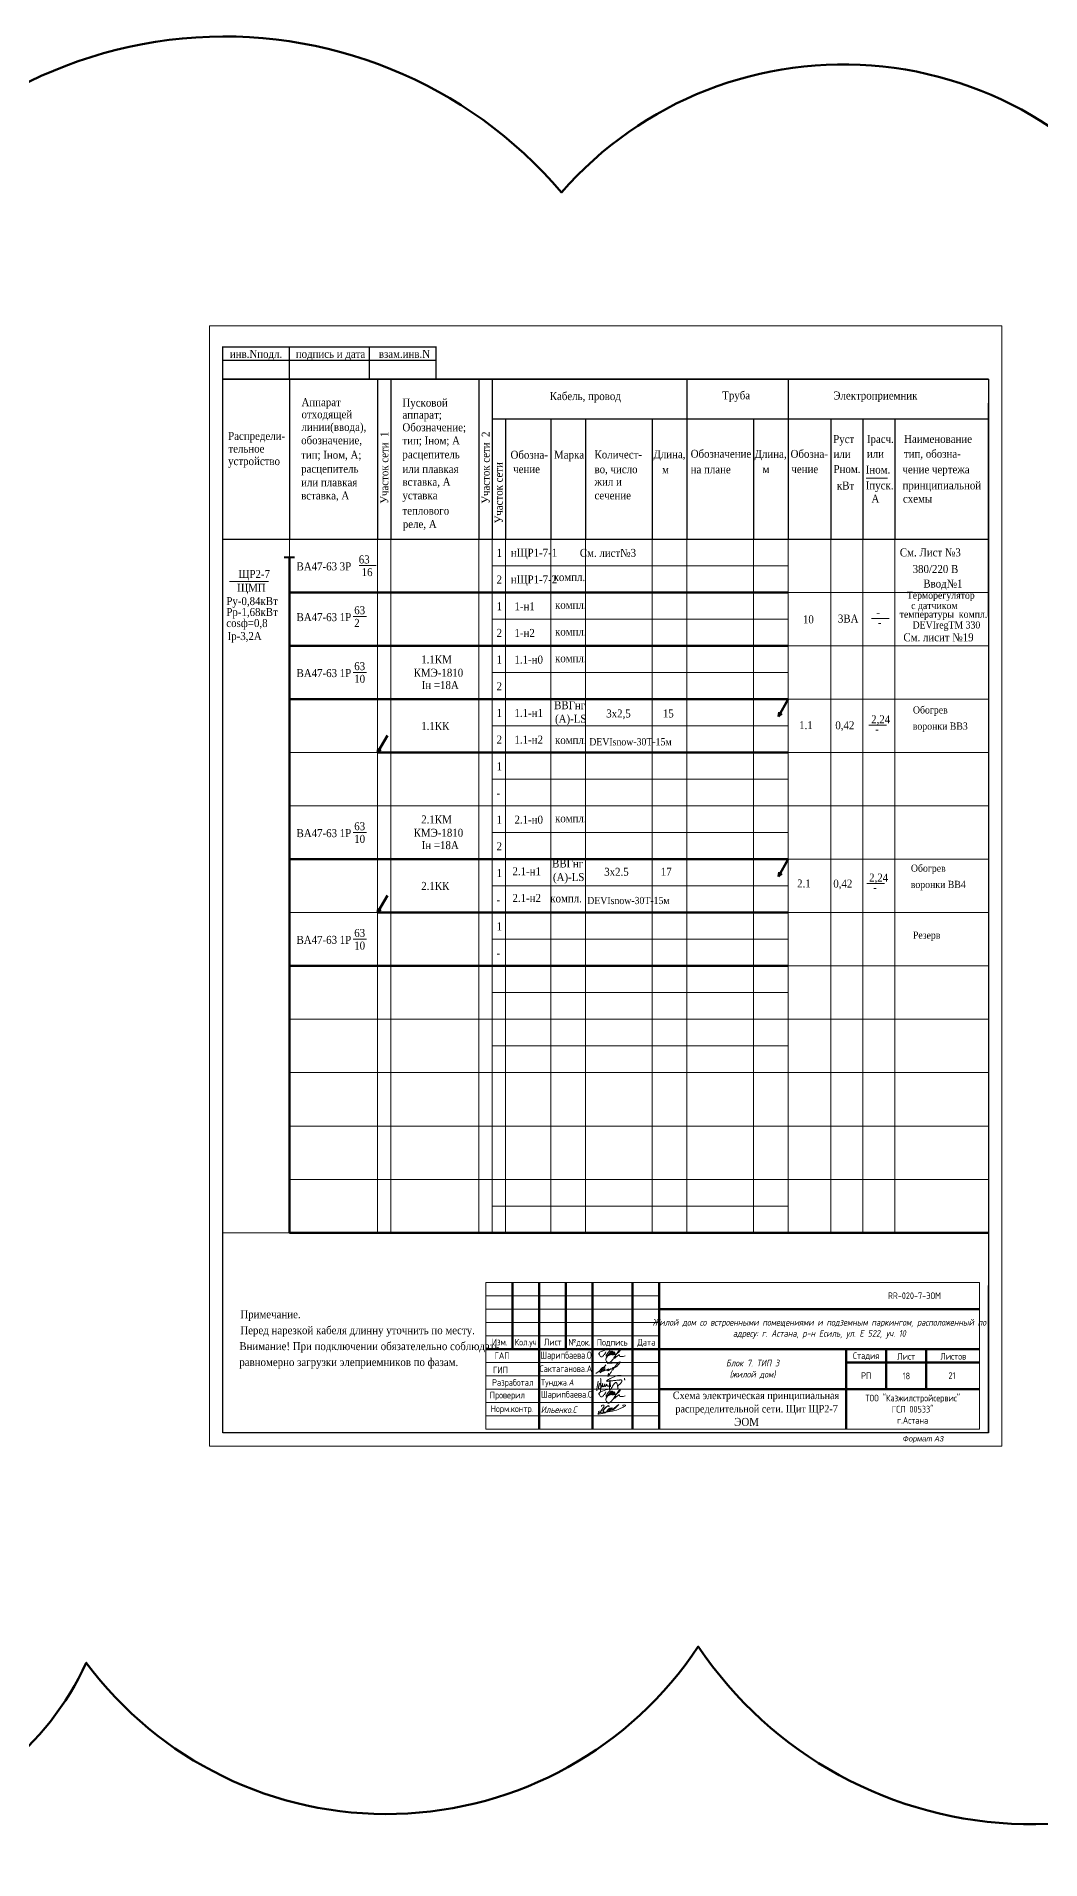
# Model space of a CAD drawing. Header units: millimetres. Extents: x 238368 to 12576735, y -3287118 to 3545602.
# Drawn here: x 5542183 to 5579821, y -2013428 to -1945090 of the extents above; entities that cross this region are included whole.
import ezdxf
from ezdxf.enums import TextEntityAlignment as Align

# ---------------------------------------------------------------- set-up
doc = ezdxf.new("R2010")
doc.units = ezdxf.units.MM
doc.layers.get('0').update_dxf_attribs({"lineweight": 13})
for name, color, linetype, lineweight in [('A-SHEET-n', 26, 'Continuous', 50), ('A-TABLE_2', 26, 'Continuous', 15), ('Wall', 7, 'Continuous', 0), ('Подпись', 162, 'Continuous', 15), ('Сила', 3, 'Continuous', 35), ('ЭМ текст', 250, 'Continuous', 40), ('ЭОМ', 250, 'Continuous', 35)]:
    doc.layers.add(name, color=color, linetype=linetype, lineweight=lineweight)
doc.layers.add('A_SHTAMP', color=7, linetype='Continuous')
doc.layers.add('АР-Текст штамп', color=7, linetype='Continuous')
doc.layers.add('G-IMPT', color=1, linetype='Continuous', lineweight=25, true_color=0xff0000)
doc.styles.add('GOST', font='isocpeur.ttf')
doc.styles.add('ROMANS', font='ariali.ttf')
doc.styles.get("Standard").update_dxf_attribs({"font": 'isocpeur.ttf', "width": 0.8})
doc.styles.add('TNRC', font='times.ttf')

# ---------------------------------------------------------------- blocks, each defined once
blk = doc.blocks.new('A$C057992fb')
at = {"layer": 'G-IMPT', "color": 154, "lineweight": 9, "true_color": 0x0052a5}
for points in [[(5386, 43584), (3608, 33561), (2272, 25866), (1315, 19990), (673, 15420), (284, 11648), (84, 8160), (11, 4448), (0, 0)], [(17362, 14978), (17173, 19223), (16965, 22658), (16739, 25381), (16498, 27490), (16244, 29084), (15978, 30260), (15703, 31118), (15420, 31756), (15131, 32256), (14837, 32641), (14539, 32919), (14237, 33097), (13931, 33183), (13622, 33184), (13311, 33106), (12999, 32959), (12684, 32745), (12366, 32456), (12041, 32077), (11708, 31596), (11363, 31000), (11003, 30275), (10627, 29410), (10231, 28389), (9816, 27209), (9393, 25895), (8974, 24482), (8575, 23003), (8208, 21493), (7888, 19985), (7627, 18513), (7440, 17112), (7336, 15810), (7314, 14612), (7366, 13519), (7486, 12530), (7668, 11644), (7907, 10863), (8195, 10186), (8527, 9612), (8897, 9142), (9305, 8777), (9753, 8517), (10240, 8363), (10768, 8316), (11338, 8376), (11950, 8545), (12606, 8823), (13305, 9213), (14050, 9729), (14839, 10384), (15673, 11194), (16551, 12174), (17476, 13340), (18445, 14705), (19460, 16285), (20516, 18084), (21583, 20068), (22630, 22190), (23622, 24405), (24525, 26666), (25307, 28928), (25934, 31145), (26372, 33272)], [(16097, 57545), (16948, 53558), (17543, 49068), (17914, 44213), (18097, 39127), (18124, 33948), (18030, 28810), (17850, 23850), (17617, 19204), (17362, 14978), (17107, 11163), (16867, 7717), (16661, 4602), (16505, 1777), (16418, -797), (16416, -3160), (16517, -5352)], [(26153, 32209), (25895, 30330), (25714, 28637), (25600, 27122), (25544, 25772), (25537, 24578), (25568, 23531), (25629, 22619), (25711, 21833), (25804, 21163), (25910, 20598), (26028, 20128), (26162, 19742), (26310, 19431), (26476, 19183), (26660, 18990), (26864, 18839), (27088, 18724), (27330, 18643), (27588, 18599), (27859, 18592), (28140, 18625), (28430, 18700), (28725, 18817), (29023, 18978), (29322, 19186), (29624, 19440), (29931, 19742), (30246, 20092), (30569, 20492), (30905, 20941), (31255, 21441), (31622, 21993), (32005, 22595), (32402, 23242), (32805, 23925), (33210, 24639), (33609, 25374), (33997, 26123), (34368, 26879), (34716, 27634), (35036, 28377), (35324, 29089), (35578, 29746), (35794, 30324), (35970, 30800), (36103, 31151), (36191, 31353), (36231, 31383), (36222, 31226), (36172, 30900), (36091, 30432), (35989, 29847), (35876, 29172), (35763, 28434), (35659, 27659), (35574, 26873), (35517, 26098), (35489, 25346), (35489, 24620), (35518, 23928), (35575, 23275), (35659, 22667), (35771, 22110), (35909, 21610), (36073, 21171), (36260, 20793), (36466, 20473), (36685, 20208), (36915, 19997), (37150, 19837), (37388, 19726), (37624, 19661), (37855, 19641), (38084, 19664), (38314, 19732), (38550, 19844), (38795, 19999), (39053, 20199), (39328, 20442), (39624, 20729), (39949, 21072), (40327, 21531), (40786, 22178), (41354, 23085), (42061, 24323), (42933, 25966), (44000, 28085), (45289, 30752)], [(45289, 30752), (45193, 29549), (45189, 28434), (45266, 27408), (45412, 26467), (45615, 25610), (45863, 24833), (46144, 24136), (46448, 23516), (46762, 22970), (47088, 22494), (47426, 22085), (47777, 21738), (48141, 21448), (48522, 21211), (48918, 21024), (49332, 20881), (49764, 20778), (50210, 20715), (50666, 20689), (51127, 20699), (51588, 20744), (52046, 20822), (52495, 20932), (52931, 21072), (53351, 21240), (53755, 21429), (54145, 21630), (54523, 21834), (54890, 22034), (55249, 22220), (55601, 22384), (55948, 22518), (56292, 22615), (56630, 22672), (56964, 22689), (57292, 22666), (57613, 22603), (57927, 22497), (58232, 22351), (58527, 22162), (58812, 21931), (59086, 21665), (59345, 21371), (59590, 21055), (59817, 20726), (60025, 20390), (60214, 20054), (60380, 19726), (60522, 19413), (60643, 19121), (60745, 18858), (60828, 18631), (60897, 18446), (60951, 18310), (60994, 18229), (61028, 18212), (61053, 18265), (61072, 18394), (61082, 18607), (61085, 18910), (61080, 19312), (61067, 19818), (61046, 20436), (61017, 21173), (60979, 22037), (60930, 23046), (60867, 24217), (60787, 25567), (60689, 27116), (60568, 28881), (60423, 30881), (60251, 33133), (60050, 35627), (59827, 38246), (59589, 40840), (59343, 43265), (59096, 45372), (58857, 47015), (58632, 48047), (58429, 48321), (58253, 47740), (58102, 46404), (57969, 44464), (57850, 42072), (57740, 39378), (57633, 36532), (57525, 33685), (57409, 30988), (57284, 28562), (57153, 26405), (57023, 24487), (56899, 22776), (56789, 21242), (56697, 19853), (56632, 18578), (56598, 17386), (56601, 16252), (56642, 15168), (56719, 14133), (56833, 13145), (56981, 12204), (57164, 11307), (57381, 10452), (57631, 9640), (57912, 8868), (58221, 8143), (58550, 7470), (58897, 6856), (59254, 6308), (59616, 5832), (59979, 5434), (60336, 5120), (60685, 4899), (61035, 4788), (61395, 4804), (61776, 4965), (62189, 5291), (62644, 5799), (63153, 6508), (63724, 7435), (64368, 8590), (65082, 9949), (65861, 11478), (66703, 13144), (67602, 14912), (68556, 16750), (69559, 18623), (70608, 20499), (71698, 22347), (72815, 24148), (73946, 25887), (75077, 27549), (76194, 29118), (77283, 30579), (78331, 31916), (79323, 33114), (80250, 34161), (81114, 35062), (81923, 35826), (82684, 36461), (83405, 36975), (84092, 37377), (84754, 37677), (85396, 37881), (86026, 37995), (86642, 38007), (87244, 37903), (87828, 37665), (88394, 37279), (88940, 36729), (89464, 36000), (89965, 35077), (90441, 33950), (90895, 32642), (91328, 31182), (91744, 29598), (92145, 27920), (92534, 26177), (92913, 24397), (93285, 22610), (93651, 20844), (94005, 19119), (94339, 17458), (94647, 15880), (94921, 14407), (95154, 13058), (95337, 11856), (95465, 10819), (95531, 9968), (95543, 9316), (95509, 8874), (95439, 8654), (95340, 8667), (95223, 8926), (95096, 9442), (94969, 10227), (94849, 11280), (94744, 12550), (94660, 13977), (94604, 15497), (94582, 17049), (94602, 18569), (94670, 19997), (94792, 21269), (94974, 22338), (95219, 23220), (95526, 23945), (95898, 24541), (96335, 25040), (96838, 25471), (97409, 25864), (98048, 26249), (98754, 26652), (99520, 27086), (100336, 27556), (101191, 28070), (102075, 28637), (102979, 29263), (103892, 29957), (104805, 30725), (105708, 31571), (106590, 32485), (107443, 33451), (108256, 34457), (109020, 35487), (109726, 36526), (110363, 37561), (110923, 38576), (111398, 39560), (111792, 40508), (112111, 41417), (112362, 42284), (112549, 43107), (112680, 43884), (112761, 44611), (112798, 45287), (112795, 45909), (112743, 46476), (112635, 46989), (112459, 47448), (112207, 47852), (111867, 48203), (111432, 48499), (110891, 48742), (110229, 48931), (109415, 49064), (108413, 49143), (107185, 49165), (105696, 49131), (103909, 49038), (101787, 48887), (99295, 48678), (96414, 48410), (93204, 48092), (89742, 47736), (86105, 47351), (82372, 46947), (78619, 46537), (74925, 46129), (71367, 45734), (68011, 45361), (64873, 45013), (61956, 44689), (59265, 44390), (56804, 44117), (54576, 43870), (52586, 43649), (50837, 43455), (49330, 43288), (48048, 43152), (46968, 43048), (46071, 42979), (45334, 42949), (44737, 42959), (44258, 43013), (43877, 43113), (43578, 43262), (43368, 43463), (43263, 43719), (43275, 44033), (43420, 44408), (43710, 44848), (44161, 45355), (44785, 45932), (45597, 46584), (46612, 47318), (47846, 48142), (49313, 49064), (51028, 50092), (53008, 51235), (55267, 52500), (57821, 53896), (60672, 55423), (63771, 57048), (67055, 58728), (70464, 60422), (73935, 62088), (77407, 63685), (80817, 65170), (84104, 66503), (87226, 67646), (90228, 68586), (93175, 69313), (96130, 69819), (99160, 70093), (102328, 70127), (105700, 69912), (109340, 69439)], [(125385, 56635), (125208, 54967), (125101, 53665), (125085, 52622), (125179, 51732), (125403, 50888), (125775, 49986), (126316, 48919), (127045, 47580)]]:
    blk.add_lwpolyline(points, dxfattribs=at)

msp = doc.modelspace()

# ---------------------------------------------------------------- linework, layer by layer
at = {"lineweight": 15}
for p, q in [((5548665, -1997932), (5548665, -1955932)), ((5573289, -1961645), (5574089, -1961645)), ((5554282, -1964927), (5554917, -1964927)), ((5549418, -1965518), (5550887, -1965518)), ((5554059, -1966831), (5554551, -1966831)), ((5573481, -1966912), (5574144, -1966912)), ((5554059, -1968932), (5554551, -1968932)), ((5573384, -1970912), (5574048, -1970912)), ((5554059, -1974927), (5554551, -1974927)), ((5573308, -1976846), (5573972, -1976846)), ((5554059, -1978927), (5554551, -1978927))]:
    msp.add_line(p, q, dxfattribs=at)
at = {"color": 7, "lineweight": 15}
msp.add_line((5578365, -1955932), (5578365, -1997932), dxfattribs=at)
at = {"color": 7, "lineweight": 30}
for p, q in [((5549165, -1997432), (5549165, -1957932)), ((5549165, -1957932), (5577865, -1957932)), ((5577865, -1957932), (5577865, -1997432)), ((5577865, -1997432), (5549165, -1997432))]:
    msp.add_line(p, q, dxfattribs=at)
at = {"color": 7, "lineweight": 40, "ltscale": 250}
msp.add_line((5551470, -1964603), (5551860, -1964603), dxfattribs=at)
at = {"color": 7, "lineweight": 80, "ltscale": 250}
msp.add_line((5551665, -1964603), (5551665, -1989932), dxfattribs=at)
at = {"color": 7, "lineweight": 50, "ltscale": 250}
for p, q in [((5551665, -1965932), (5570365, -1965932)), ((5551665, -1967932), (5570365, -1967932)), ((5551665, -1969932), (5570365, -1969932)), ((5551665, -1969932), (5570365, -1969932)), ((5570365, -1969933), (5569994, -1970576)), ((5569994, -1970576), (5570026, -1970419)), ((5569994, -1970576), (5570026, -1970419)), ((5569994, -1970576), (5570117, -1970465)), ((5555336, -1971289), (5554965, -1971932)), ((5554965, -1971932), (5554997, -1971776)), ((5554965, -1971932), (5554997, -1971776)), ((5554965, -1971932), (5555089, -1971821)), ((5554965, -1971932), (5570365, -1971932)), ((5551665, -1975932), (5570365, -1975932)), ((5570365, -1975932), (5569994, -1976576)), ((5569994, -1976575), (5570026, -1976419)), ((5569994, -1976575), (5570026, -1976419)), ((5569994, -1976576), (5570117, -1976464)), ((5555336, -1977289), (5554965, -1977932)), ((5554965, -1977932), (5554997, -1977776)), ((5554965, -1977932), (5554997, -1977776)), ((5554965, -1977932), (5555089, -1977821)), ((5554965, -1977932), (5570365, -1977932)), ((5554965, -1977932), (5570365, -1977932)), ((5551665, -1979932), (5570365, -1979932)), ((5551665, -1989932), (5577865, -1989932))]:
    msp.add_line(p, q, dxfattribs=at)
at = {"lineweight": 30}
for q in [(5577865, -1991910), (5565866, -1997432)]:
    msp.add_line((5577865, -1997432), q, dxfattribs=at)
at = {"color": 0}
msp.add_lwpolyline([(5577529, -1991797), (5559029, -1991797), (5559029, -1997297), (5577529, -1997297)], close=True, dxfattribs=at)
at = {"layer": 'A-SHEET-n', "color": 0}
for p, q in [((5560029, -1994313), (5560029, -1991797)), ((5561029, -1997297), (5561029, -1991797)), ((5562029, -1994297), (5562029, -1991797)), ((5563029, -1997297), (5563029, -1991797)), ((5564529, -1997297), (5564529, -1991797)), ((5565529, -1997297), (5565529, -1991797)), ((5565529, -1992797), (5577529, -1992797)), ((5559029, -1994297), (5565529, -1994297)), ((5565529, -1994297), (5577529, -1994297)), ((5572529, -1994297), (5572529, -1997297)), ((5565529, -1995797), (5577529, -1995797))]:
    msp.add_line(p, q, dxfattribs=at)
at = {"layer": 'A-SHEET-n', "color": 0, "linetype": 'Continuous'}
for p, q in [((5574029, -1994297), (5574029, -1995797)), ((5575529, -1994297), (5575529, -1995797)), ((5572529, -1994797), (5577529, -1994797))]:
    msp.add_line(p, q, dxfattribs=at)
at = {"layer": 'A-SHEET-n', "linetype": 'Continuous', "lineweight": 13}
msp.add_line((5572529, -1995797), (5577529, -1995797), dxfattribs=at)
at = {"layer": 'A-TABLE_2', "color": 0}
for p, q in [((5559029, -1992297), (5565529, -1992297)), ((5559029, -1992797), (5565529, -1992797)), ((5559029, -1993297), (5565529, -1993297)), ((5559029, -1993797), (5565529, -1993797)), ((5559029, -1994797), (5565529, -1994797)), ((5559029, -1995297), (5565529, -1995297)), ((5559029, -1995797), (5565529, -1995797)), ((5559029, -1996297), (5565529, -1996297)), ((5559029, -1996797), (5565529, -1996797))]:
    msp.add_line(p, q, dxfattribs=at)
at = {"layer": 'Wall', "lineweight": 15, "ltscale": 70}
msp.add_line((5548665, -1955932), (5578365, -1955932), dxfattribs=at)
at = {"layer": 'Wall', "color": 7, "lineweight": 15}
for p, q in [((5577815, -1997432), (5577815, -1997432)), ((5577865, -1997432), (5577865, -1997432))]:
    msp.add_line(p, q, dxfattribs=at)
at = {"layer": 'Wall', "color": 7, "lineweight": 15, "ltscale": 70}
msp.add_line((5578365, -1997932), (5548665, -1997932), dxfattribs=at)
at = {"layer": 'Wall', "color": 7, "lineweight": 15, "const_width": 50}
for points in [[(5549165, -1957932), (5549165, -1957232), (5549165, -1956732), (5551665, -1956732), (5554665, -1956732), (5557165, -1956732), (5557165, -1957932)], [(5551665, -1956732), (5551665, -1957932)], [(5554665, -1956732), (5554665, -1957932)], [(5549165, -1957232), (5557165, -1957232)]]:
    msp.add_lwpolyline(points, dxfattribs=at)
at = {"layer": 'Подпись', "color": 0, "lineweight": 13}
for p, q in [((5563151, -1995212), (5563407, -1995040)), ((5563520, -1994879), (5563310, -1995178)), ((5563574, -1994836), (5563963, -1994809))]:
    msp.add_line(p, q, dxfattribs=at)
for points in [[(5563266, -1994467), (5563266, -1994467), (5563266, -1994427), (5563351, -1994394), (5563381, -1994377)], [(5563340, -1994578), (5563340, -1994578), (5563330, -1994573), (5563266, -1994494), (5563266, -1994467)], [(5563434, -1994539), (5563434, -1994539), (5563407, -1994575), (5563387, -1994601), (5563340, -1994578)], [(5563381, -1994377), (5563381, -1994377), (5563414, -1994359), (5563661, -1994270), (5563670, -1994327)], [(5563489, -1994473), (5563489, -1994473), (5563468, -1994498), (5563455, -1994512), (5563434, -1994539)], [(5563528, -1994402), (5563511, -1994436), (5563515, -1994440), (5563489, -1994473)], [(5563607, -1994434), (5563607, -1994434), (5563598, -1994445), (5563516, -1994570), (5563555, -1994565)], [(5563571, -1994782), (5563571, -1994782), (5563497, -1994719), (5563539, -1994612), (5563595, -1994547)], [(5563555, -1994565), (5563555, -1994565), (5563564, -1994564), (5563708, -1994410), (5563716, -1994396)], [(5563595, -1994547), (5563595, -1994547), (5563634, -1994501), (5563684, -1994468), (5563744, -1994455)], [(5563670, -1994327), (5563670, -1994327), (5563678, -1994378), (5563635, -1994395), (5563607, -1994434)], [(5563627, -1994495), (5563627, -1994495), (5563608, -1994513), (5563635, -1994552), (5563701, -1994481)], [(5563732, -1994367), (5563732, -1994367), (5563705, -1994367), (5563653, -1994470), (5563627, -1994495)], [(5563836, -1994614), (5563836, -1994614), (5563818, -1994647), (5563706, -1994780), (5563680, -1994796)], [(5563704, -1994481), (5563704, -1994481), (5563686, -1994499), (5563701, -1994527), (5563750, -1994474)], [(5563701, -1994481), (5563701, -1994481), (5563712, -1994469), (5563803, -1994381), (5563785, -1994370)], [(5563785, -1994370), (5563785, -1994370), (5563777, -1994365), (5563718, -1994466), (5563704, -1994481)], [(5563716, -1994396), (5563716, -1994396), (5563722, -1994387), (5563739, -1994383), (5563732, -1994367)], [(5563813, -1994412), (5563813, -1994412), (5563809, -1994413), (5563716, -1994522), (5563779, -1994508)], [(5563744, -1994455), (5563744, -1994455), (5563766, -1994451), (5563797, -1994450), (5563824, -1994453)], [(5563750, -1994474), (5563750, -1994474), (5563751, -1994474), (5563840, -1994409), (5563813, -1994412)], [(5563840, -1994400), (5563840, -1994400), (5563827, -1994401), (5563762, -1994449), (5563762, -1994482)], [(5563762, -1994482), (5563762, -1994482), (5563762, -1994537), (5563787, -1994497), (5563832, -1994465)], [(5563779, -1994508), (5563779, -1994508), (5563819, -1994499), (5563893, -1994398), (5563840, -1994400)], [(5563801, -1994478), (5563801, -1994478), (5563795, -1994531), (5563819, -1994513), (5563860, -1994495)], [(5563871, -1994559), (5563871, -1994559), (5563862, -1994621), (5563799, -1994673), (5563927, -1994577)], [(5563832, -1994465), (5563832, -1994465), (5563861, -1994444), (5563809, -1994416), (5563801, -1994478)], [(5563824, -1994453), (5563824, -1994453), (5563854, -1994456), (5563884, -1994465), (5563884, -1994503)], [(5563924, -1994478), (5563924, -1994478), (5563924, -1994479), (5563836, -1994614), (5563836, -1994614)], [(5563860, -1994495), (5563860, -1994495), (5563875, -1994488), (5563899, -1994474), (5563942, -1994460)], [(5563884, -1994503), (5563884, -1994503), (5563884, -1994542), (5563872, -1994548), (5563871, -1994559)], [(5564065, -1994312), (5564065, -1994312), (5564009, -1994312), (5563969, -1994431), (5563924, -1994478)], [(5563927, -1994577), (5563927, -1994577), (5563943, -1994565), (5564034, -1994483), (5564034, -1994520)], [(5563942, -1994460), (5563942, -1994460), (5563962, -1994453), (5563982, -1994425), (5563999, -1994418)], [(5563999, -1994418), (5564030, -1994394), (5564065, -1994352), (5564065, -1994312)], [(5564034, -1994520), (5564034, -1994520), (5564034, -1994574), (5564065, -1994571), (5564143, -1994571)], [(5564143, -1994571), (5564143, -1994571), (5564174, -1994571), (5564229, -1994564), (5564255, -1994548)], [(5563680, -1994796), (5563680, -1994796), (5563635, -1994823), (5563617, -1994821), (5563571, -1994782)], [(5563266, -1995967), (5563266, -1995967), (5563266, -1995927), (5563351, -1995894), (5563381, -1995877)], [(5563340, -1996078), (5563340, -1996078), (5563330, -1996073), (5563266, -1995994), (5563266, -1995967)], [(5563434, -1996039), (5563434, -1996039), (5563407, -1996075), (5563387, -1996101), (5563340, -1996078)], [(5563381, -1995877), (5563381, -1995877), (5563414, -1995859), (5563661, -1995770), (5563670, -1995827)], [(5563489, -1995973), (5563489, -1995973), (5563468, -1995998), (5563455, -1996012), (5563434, -1996039)], [(5563528, -1995902), (5563511, -1995936), (5563515, -1995940), (5563489, -1995973)], [(5563607, -1995934), (5563607, -1995934), (5563598, -1995945), (5563516, -1996070), (5563555, -1996065)], [(5563571, -1996282), (5563571, -1996282), (5563497, -1996219), (5563539, -1996112), (5563595, -1996047)], [(5563555, -1996065), (5563555, -1996065), (5563564, -1996064), (5563708, -1995910), (5563716, -1995896)], [(5563595, -1996047), (5563595, -1996047), (5563634, -1996001), (5563684, -1995968), (5563744, -1995955)], [(5563670, -1995827), (5563670, -1995827), (5563678, -1995878), (5563635, -1995895), (5563607, -1995934)], [(5563627, -1995995), (5563627, -1995995), (5563608, -1996013), (5563635, -1996052), (5563701, -1995981)], [(5563732, -1995867), (5563732, -1995867), (5563705, -1995867), (5563653, -1995970), (5563627, -1995995)], [(5563836, -1996114), (5563836, -1996114), (5563818, -1996147), (5563706, -1996280), (5563680, -1996296)], [(5563704, -1995981), (5563704, -1995981), (5563686, -1995999), (5563701, -1996027), (5563750, -1995974)], [(5563701, -1995981), (5563701, -1995981), (5563712, -1995969), (5563803, -1995881), (5563785, -1995870)], [(5563785, -1995870), (5563785, -1995870), (5563777, -1995865), (5563718, -1995966), (5563704, -1995981)], [(5563716, -1995896), (5563716, -1995896), (5563722, -1995887), (5563739, -1995883), (5563732, -1995867)], [(5563813, -1995912), (5563813, -1995912), (5563809, -1995913), (5563716, -1996022), (5563779, -1996008)], [(5563744, -1995955), (5563744, -1995955), (5563766, -1995951), (5563797, -1995950), (5563824, -1995953)], [(5563750, -1995974), (5563750, -1995974), (5563751, -1995974), (5563840, -1995909), (5563813, -1995912)], [(5563840, -1995900), (5563840, -1995900), (5563827, -1995901), (5563762, -1995949), (5563762, -1995982)], [(5563762, -1995982), (5563762, -1995982), (5563762, -1996037), (5563787, -1995997), (5563832, -1995965)], [(5563779, -1996008), (5563779, -1996008), (5563819, -1995999), (5563893, -1995898), (5563840, -1995900)], [(5563801, -1995978), (5563801, -1995978), (5563795, -1996031), (5563819, -1996013), (5563860, -1995995)], [(5563871, -1996059), (5563871, -1996059), (5563862, -1996121), (5563799, -1996173), (5563927, -1996077)], [(5563832, -1995965), (5563832, -1995965), (5563861, -1995944), (5563809, -1995916), (5563801, -1995978)], [(5563824, -1995953), (5563824, -1995953), (5563854, -1995956), (5563884, -1995965), (5563884, -1996003)], [(5563924, -1995978), (5563924, -1995978), (5563924, -1995979), (5563836, -1996114), (5563836, -1996114)], [(5563860, -1995995), (5563860, -1995995), (5563875, -1995988), (5563899, -1995974), (5563942, -1995960)], [(5563884, -1996003), (5563884, -1996003), (5563884, -1996042), (5563872, -1996048), (5563871, -1996059)], [(5564065, -1995812), (5564065, -1995812), (5564009, -1995812), (5563969, -1995931), (5563924, -1995978)], [(5563927, -1996077), (5563927, -1996077), (5563943, -1996065), (5564034, -1995983), (5564034, -1996020)], [(5563942, -1995960), (5563942, -1995960), (5563962, -1995953), (5563982, -1995925), (5563999, -1995918)], [(5563999, -1995918), (5564030, -1995894), (5564065, -1995852), (5564065, -1995812)], [(5564034, -1996020), (5564034, -1996020), (5564034, -1996074), (5564065, -1996071), (5564143, -1996071)], [(5564143, -1996071), (5564143, -1996071), (5564174, -1996071), (5564229, -1996064), (5564255, -1996048)], [(5563680, -1996296), (5563680, -1996296), (5563635, -1996323), (5563617, -1996321), (5563571, -1996282)]]:
    msp.add_open_spline(points, degree=3, dxfattribs=at)
for points, knots in [([(5563451, -1995063), (5563447, -1995068), (5563423, -1995101), (5563454, -1995087), (5563482, -1995058), (5563490, -1995043), (5563493, -1995023), (5563490, -1995001), (5563480, -1994981), (5563465, -1994968), (5563446, -1994964), (5563420, -1994977), (5563396, -1994996), (5563373, -1995017), (5563353, -1995038), (5563335, -1995058), (5563321, -1995075), (5563311, -1995089), (5563301, -1995105), (5563290, -1995125), (5563285, -1995148), (5563309, -1995158), (5563338, -1995155), (5563369, -1995138), (5563406, -1995120), (5563449, -1995106), (5563488, -1995093), (5563528, -1995084), (5563558, -1995077), (5563585, -1995067), (5563618, -1995047), (5563643, -1995032), (5563614, -1995058), (5563583, -1995099), (5563588, -1995109), (5563620, -1995098), (5563639, -1995091), (5563658, -1995080), (5563672, -1995066), (5563681, -1995048), (5563698, -1995038), (5563738, -1995036), (5563699, -1995022), (5563704, -1995058), (5563723, -1995047), (5563743, -1995034), (5563760, -1995027), (5563776, -1995019), (5563792, -1995008), (5563829, -1994982), (5563809, -1994973), (5563783, -1995000), (5563776, -1995022), (5563793, -1995020), (5563819, -1995004), (5563840, -1994994), (5563858, -1994986), (5563880, -1994977), (5563903, -1994965), (5563924, -1994952), (5563943, -1994937), (5563960, -1994921), (5563974, -1994904), (5563987, -1994888), (5563999, -1994873), (5564013, -1994858), (5564028, -1994841), (5564041, -1994822), (5564052, -1994802), (5564064, -1994775), (5564051, -1994772), (5564005, -1994802), (5563976, -1994822), (5563949, -1994849), (5563929, -1994875), (5563913, -1994897), (5563885, -1994934), (5563841, -1994990), (5563791, -1995055), (5563754, -1995111), (5563732, -1995146), (5563713, -1995174), (5563693, -1995203), (5563673, -1995231), (5563655, -1995255), (5563642, -1995273), (5563627, -1995290), (5563613, -1995308), (5563596, -1995325), (5563599, -1995299), (5563609, -1995267), (5563618, -1995243), (5563628, -1995220), (5563635, -1995203), (5563639, -1995193)], [0, 0, 0, 0, 0.00060755, 0.00247273, 0.00315236, 0.00383199, 0.00449622, 0.00516044, 0.00586758, 0.00639794, 0.00702849, 0.00793602, 0.00902725, 0.00966472, 0.01093966, 0.01204751, 0.01260144, 0.01315537, 0.01360808, 0.01406079, 0.01496622, 0.0157244, 0.01659251, 0.01750874, 0.01927518, 0.02058351, 0.02197982, 0.02337612, 0.0244073, 0.02543847, 0.02620867, 0.02697888, 0.02843492, 0.02901787, 0.03009652, 0.03055027, 0.03141584, 0.03199288, 0.03273637, 0.03356858, 0.03406091, 0.03453927, 0.03569146, 0.03623139, 0.03687441, 0.03740068, 0.03795656, 0.0388348, 0.03945149, 0.04006819, 0.04155671, 0.04199123, 0.04256485, 0.0434437, 0.04406192, 0.04468015, 0.0455023, 0.04632445, 0.04712656, 0.04792867, 0.04873079, 0.0495329, 0.05018967, 0.05084645, 0.05150323, 0.05216, 0.05304957, 0.05393914, 0.05438392, 0.0548287, 0.05606482, 0.05675794, 0.05840456, 0.05970462, 0.06100469, 0.06165472, 0.06230475, 0.06550751, 0.06871026, 0.07037213, 0.072034, 0.07286494, 0.07369587, 0.07535774, 0.07625447, 0.07715121, 0.07759957, 0.07804794, 0.07872049, 0.07973911, 0.08053355, 0.08106318, 0.08212244, 0.08318169, 0.08318169, 0.08318169, 0.08318169]), ([(5563364, -1996447), (5563361, -1996434), (5563350, -1996387), (5563530, -1996392), (5563358, -1996538), (5563311, -1996732), (5563213, -1996615), (5563448, -1996618), (5563459, -1996498), (5563660, -1996376), (5563655, -1996457), (5563606, -1996415), (5563544, -1996460), (5563483, -1996524), (5563430, -1996601), (5563440, -1996729), (5563582, -1996651), (5563672, -1996486), (5563600, -1996573), (5563585, -1996598), (5563558, -1996664), (5563558, -1996604), (5563628, -1996580), (5563659, -1996535), (5563687, -1996493), (5563721, -1996555), (5563681, -1996577), (5563649, -1996635), (5563687, -1996545), (5563702, -1996522), (5563771, -1996485), (5563758, -1996530), (5563752, -1996551), (5563725, -1996598), (5563791, -1996583), (5563816, -1996556), (5563869, -1996524), (5563912, -1996464), (5564072, -1996327), (5563893, -1996452), (5563818, -1996526), (5563673, -1996627), (5563485, -1996666), (5563359, -1996722), (5563170, -1996747), (5563376, -1996643), (5563558, -1996669), (5563837, -1996616), (5564060, -1996535), (5564163, -1996468), (5564319, -1996397), (5564172, -1996371), (5564165, -1996411), (5564164, -1996419)], [0, 0, 0, 0, 0.356616, 1.272558, 2.865807, 4.634394, 4.986691, 6.409221, 8.252639, 9.710469, 9.818151, 10.27956, 10.749416, 11.964584, 12.986681, 13.504455, 15.222795, 16.1628, 16.79385, 17.272401, 17.706783, 17.7859, 18.807471, 19.425643, 19.649559, 19.990004, 20.751177, 20.937822, 21.514628, 22.132842, 22.608707, 22.709584, 23.323215, 23.47388, 24.059158, 24.304273, 24.717302, 25.808766, 27.030189, 28.417996, 29.437299, 30.808377, 33.450094, 34.77735, 35.868975, 36.799427, 39.193349, 42.486695, 44.905411, 45.880086, 46.93717, 47.809076, 48.05934, 48.05934, 48.05934, 48.05934])]:
    msp.add_open_spline(points, degree=3, knots=knots, dxfattribs=at)
at = {"layer": 'Сила', "color": 7, "lineweight": 30, "ltscale": 250}
for p, q in [((5577865, -1957932), (5549165, -1957932)), ((5549165, -1960332), (5549165, -1957932)), ((5551665, -1957932), (5551665, -1963932)), ((5554965, -1957932), (5554965, -1963932)), ((5555465, -1957932), (5555465, -1963932)), ((5558765, -1957932), (5558765, -1963932)), ((5559265, -1957932), (5559265, -1963932)), ((5566565, -1957932), (5566565, -1963932)), ((5570365, -1957932), (5570365, -1963932)), ((5577865, -1960332), (5577865, -1958832)), ((5577865, -1959432), (5559265, -1959432)), ((5559765, -1959432), (5559765, -1963932)), ((5561465, -1959432), (5561465, -1963932)), ((5562765, -1959432), (5562765, -1963932)), ((5565265, -1959432), (5565265, -1963932)), ((5569065, -1959432), (5569065, -1963932)), ((5571965, -1959432), (5571965, -1963932)), ((5573165, -1959432), (5573165, -1963932)), ((5574365, -1959432), (5574365, -1963932)), ((5549165, -1966832), (5549165, -1960332)), ((5577865, -1966832), (5577865, -1960332)), ((5549165, -1963932), (5577865, -1963932))]:
    msp.add_line(p, q, dxfattribs=at)
at = {"layer": 'Сила', "color": 7, "lineweight": 18, "ltscale": 250}
for p, q in [((5551665, -1963932), (5551665, -1989932)), ((5554965, -1963932), (5554965, -1989932)), ((5555465, -1963932), (5555465, -1989932)), ((5558765, -1963932), (5558765, -1989932)), ((5559265, -1963932), (5559265, -1989932)), ((5559765, -1963932), (5559765, -1989932)), ((5561465, -1963933), (5561465, -1989933)), ((5562765, -1963932), (5562765, -1989932)), ((5565265, -1963932), (5565265, -1989932)), ((5565265, -1963932), (5565265, -1989932)), ((5566565, -1963932), (5566565, -1989932)), ((5569065, -1963932), (5569065, -1989932)), ((5570365, -1963932), (5570365, -1989932)), ((5571965, -1963932), (5571965, -1989932)), ((5573165, -1963932), (5573165, -1989932)), ((5574365, -1963932), (5574365, -1989932)), ((5559265, -1964932), (5570365, -1964932)), ((5551665, -1965932), (5577865, -1965932)), ((5559265, -1966932), (5570365, -1966932)), ((5551665, -1967932), (5577865, -1967932)), ((5559265, -1968932), (5570365, -1968932)), ((5551665, -1969932), (5577865, -1969932)), ((5559265, -1970932), (5570365, -1970932)), ((5551665, -1971932), (5577865, -1971932)), ((5559265, -1972932), (5570365, -1972932)), ((5551665, -1973932), (5577865, -1973932)), ((5559265, -1974932), (5570365, -1974932)), ((5551665, -1975932), (5577865, -1975932)), ((5559265, -1976932), (5570365, -1976932)), ((5551665, -1977932), (5577865, -1977932)), ((5559265, -1978932), (5570365, -1978932)), ((5551665, -1979932), (5577865, -1979932)), ((5559265, -1980932), (5570365, -1980932)), ((5551665, -1981932), (5577865, -1981932)), ((5559265, -1982932), (5570365, -1982932)), ((5551665, -1983932), (5577865, -1983932)), ((5551665, -1985932), (5577865, -1985932)), ((5551665, -1987932), (5577865, -1987932)), ((5559265, -1988932), (5570365, -1988932)), ((5559265, -1988932), (5570365, -1988932)), ((5559265, -1988932), (5570365, -1988932)), ((5559265, -1988932), (5570365, -1988932)), ((5577865, -1989932), (5549165, -1989933)), ((5551665, -1989932), (5577865, -1989932)), ((5551665, -1989932), (5570365, -1989932))]:
    msp.add_line(p, q, dxfattribs=at)
at = {"layer": 'ЭОМ', "color": 2, "lineweight": 50, "ltscale": 100}
msp.add_lwpolyline([(5534779, -1953495, 0.520567), (5512817, -1953982, 0.520567), (5505496, -1958860, 0.520567), (5502934, -1985200, 0.520567), (5501714, -2003858, 0.520567), (5526848, -2009223, 0.520567), (5544052, -2006053, 0.520567), (5566990, -2005443, 0.520567), (5591636, -2005931, 0.520567), (5616893, -2005931, 0.520567), (5632998, -2000077, 0.520567), (5638245, -1973615, 0.520567), (5618845, -1961177, 0.520567), (5595053, -1960080, 0.520567), (5584682, -1953373, 0.520567), (5561865, -1950934, 0.520567), (5534779, -1953495)], format="xyb", dxfattribs=at)

# ---------------------------------------------------------------- block references
at = {"color": 0, "xscale": 0.008271777308926935, "yscale": 0.008271777308926935, "zscale": 0.008271777308926935}
msp.add_blockref('A$C057992fb', (5563192, -1995858), dxfattribs=at)

# ---------------------------------------------------------------- texts
at = {"color": 7, "lineweight": 15, "style": 'TNRC', "width": 0.9}
msp.add_text('инв.Nподл.     подпись и дата     взам.инв.N', height=300, dxfattribs=at).set_placement((5549434, -1957139))
at = {"lineweight": 15, "style": 'TNRC', "width": 0.9}
for s, height, p in [('Кабель, провод', 300, (5561423, -1958721)), ('Труба   ', 300, (5567889, -1958693)), ('Электроприемник', 300, (5572053, -1958699)), ('Аппарат', 300, (5552118, -1958950)), ('отходящей', 300, (5552118, -1959402)), ('Пусковой', 300, (5555902, -1958964)), ('аппарат;', 300, (5555902, -1959419)), ('Распредели-', 300, (5549367, -1960214)), ('линии(ввода),', 300, (5552118, -1959876)), ('Обозначение;', 300, (5555902, -1959890)), ('тельное', 300, (5549377, -1960688)), ('обозначение,', 300, (5552105, -1960374)), ('тип; Iном; А', 300, (5555902, -1960385)), ('Обозна-', 300, (5559953, -1960919)), ('Количест-', 300, (5563102, -1960909)), ('Длина,', 300, (5565309, -1960898)), ('Обозначение', 300, (5566706, -1960883)), ('Длина,', 300, (5569101, -1960887)), ('Обозна-', 300, (5570450, -1960887)), ('Руст', 300, (5572050, -1960333)), ('Iрасч.', 300, (5573311, -1960329)), ('тип, обозна-', 300, (5574701, -1960882)), ('Наименование', 300, (5574707, -1960325)), ('устройство', 300, (5549367, -1961158)), ('тип; Iном, А;', 300, (5552105, -1960922)), ('расцепитель', 300, (5552105, -1961444)), ('расцепитель', 300, (5555902, -1960907)), ('или плавкая', 300, (5555902, -1961456)), ('чение', 300, (5560053, -1961457)), ('Марка', 300, (5561585, -1960917)), ('во, число', 300, (5563102, -1961462)), ('  м ', 300, (5565429, -1961472)), ('на плане', 300, (5566706, -1961467)), ('  м', 300, (5569196, -1961460)), ('чение', 300, (5570483, -1961457)), ('или', 300, (5572062, -1960887)), ('Рном.', 300, (5572062, -1961453)), ('Iном.', 300, (5573270, -1961474)), ('или', 300, (5573311, -1960883)), ('чение чертежа', 300, (5574645, -1961468)), ('или плавкая', 300, (5552105, -1961953)), ('вставка, А', 300, (5555902, -1961933)), ('жил и ', 300, (5563102, -1961926)), ('кВт', 300, (5572189, -1962074)), ('Iпуск.', 300, (5573270, -1962069)), ('принципиальной', 300, (5574651, -1962067)), ('вставка, А', 300, (5552105, -1962447)), ('уставка ', 300, (5555902, -1962441)), ('сечение', 300, (5563102, -1962442)), (' А', 300, (5573381, -1962565)), (' схемы', 300, (5574561, -1962568)), ('теплового', 300, (5555902, -1963015)), ('реле, А', 300, (5555916, -1963517)), ('63', 300, (5554264, -1964844)), ('1', 300, (5559430, -1964597)), ('нЩР1-7-1', 300, (5559963, -1964592)), ('См. лист№3', 300, (5562551, -1964599)), ('См. Лист №3', 300, (5574547, -1964580)), ('ЩР2-7', 300, (5549755, -1965389)), ('ВА47-63 3P', 300, (5551932, -1965104)), ('16', 300, (5554373, -1965319)), ('2', 300, (5559430, -1965597)), ('нЩР1-7-2', 300, (5559963, -1965592)), ('компл.', 300, (5561568, -1965505)), ('380/220 В', 300, (5575026, -1965203)), ('ЩМП', 300, (5549707, -1965907)), ('Терморегулятор', 270, (5574807, -1966169)), ('Ввод№1', 300, (5575426, -1965748)), ('Ру-0,84кВт', 300, (5549301, -1966405)), ('Рр-1,68кВт', 300, (5549301, -1966814)), ('ВА47-63 1P', 300, (5551932, -1967007)), ('63', 300, (5554096, -1966747)), ('1', 300, (5559430, -1966597)), ('1-н1', 300, (5560102, -1966598)), ('компл.', 300, (5561621, -1966549)), ('3ВА', 300, (5572225, -1967060)), ('-', 300, (5573667, -1966836)), ('температуры  компл.', 270, (5574540, -1966881)), ('с датчиком ', 270, (5574972, -1966555)), ('cosф=0,8', 300, (5549299, -1967229)), ('Iр-3,2А', 300, (5549347, -1967716)), ('2', 300, (5554094, -1967222)), ('2', 300, (5559430, -1967597)), ('1-н2', 300, (5560102, -1967598)), ('компл.', 300, (5561621, -1967549)), ('10', 300, (5570915, -1967090)), ('-', 300, (5573721, -1967199)), ('DEVIregTM 330 ', 270, (5575024, -1967283)), ('См. лисит №19', 300, (5574680, -1967763)), ('ВА47-63 1P', 300, (5551932, -1969104)), ('63', 300, (5554096, -1968844)), ('КМЭ-1810', 300, (5556323, -1969090)), ('1.1КМ', 300, (5556606, -1968591)), ('1', 300, (5559430, -1968597)), ('1.1-н0', 300, (5560102, -1968598)), ('компл.', 300, (5561621, -1968549)), ('10', 300, (5554094, -1969319)), ('Iн =18A', 300, (5556625, -1969553)), ('2', 300, (5559430, -1969597)), ('ВВГнг', 300, (5561587, -1970307)), ('Обогрев ', 270, (5575037, -1970469)), ('1.1КК', 300, (5556606, -1971086)), ('1', 300, (5559430, -1970597)), ('1.1-н1', 300, (5560102, -1970598)), ('(А)-LS', 300, (5561621, -1970815)), ('3x2,5', 300, (5563541, -1970618)), ('1.1', 300, (5570772, -1971056)), ('воронки ВВ3', 270, (5575032, -1971076)), ('2', 300, (5559430, -1971597)), ('1.1-н2', 300, (5560102, -1971598)), ('компл.', 300, (5561621, -1971615)), ('DEVIsnow-30T-15м     ', 270, (5562905, -1971662)), ('1', 300, (5559430, -1972597)), ('-', 300, (5559430, -1973597)), ('ВА47-63 1P', 300, (5551932, -1975104)), ('63', 300, (5554096, -1974844)), ('КМЭ-1810', 300, (5556323, -1975090)), ('2.1КМ', 300, (5556606, -1974591)), ('1', 300, (5559430, -1974597)), ('2.1-н0', 300, (5560102, -1974598)), ('компл.', 300, (5561621, -1974549)), ('10', 300, (5554094, -1975319)), ('Iн =18A', 300, (5556625, -1975553)), ('2', 300, (5559430, -1975597)), ('1', 300, (5559430, -1976597)), ('2.1-н1', 300, (5560026, -1976532)), ('ВВГнг', 300, (5561511, -1976241)), ('Обогрев ', 270, (5574961, -1976403)), ('2.1КК', 300, (5556606, -1977081)), ('(А)-LS', 300, (5561544, -1976750)), ('2.1', 300, (5570696, -1976991)), ('воронки ВВ4', 270, (5574956, -1977011)), ('-', 300, (5559430, -1977597)), ('2.1-н2', 300, (5560026, -1977533)), ('компл.', 300, (5561444, -1977550)), ('DEVIsnow-30T-15м     ', 270, (5562829, -1977613)), ('1', 300, (5559430, -1978597)), ('ВА47-63 1P', 300, (5551932, -1979104)), ('63', 300, (5554096, -1978844)), ('10', 300, (5554094, -1979319)), ('Резерв', 270, (5575037, -1978912)), ('-', 300, (5559430, -1979597)), ('Примечание.', 300, (5549824, -1993138)), ('Перед нарезкой кабеля длинну уточнить по месту.', 300, (5549824, -1993736)), ('Внимание! При подключении обязателельно соблюдать', 300, (5549787, -1994333)), ('равномерно загрузки элеприемников по фазам.', 300, (5549787, -1994930)), ('Схема электрическая принципиальная ', 280, (5566038, -1996169)), (' распределительной сети. Щит ЩР2-7', 280, (5566038, -1996669, 9))]:
    msp.add_text(s, height=height, dxfattribs=at).set_placement(p)
for s, p in [('Участок сети  1', (5555374, -1962605)), ('Участок сети  2', (5559174, -1962605)), ('Участок сети', (5559662, -1963343))]:
    msp.add_text(s, height=300, rotation=90, dxfattribs=at).set_placement(p)
msp.add_text('ЭОМ', height=300, dxfattribs=at).set_placement((5568801, -1997023, -26), align=Align.MIDDLE_CENTER)
at = {"layer": 'A-SHEET-n', "color": 0, "lineweight": 50, "style": 'GOST', "width": 0.8}
for s, height, p in [('Шарипбаева.О', 270.34, (5561069, -1994657)), ('Сактаганова.А', 250, (5561048, -1995157)), ('Шарипбаева.О', 250, (5561090, -1996115))]:
    msp.add_text(s, height=height, dxfattribs=at).set_placement(p)
at = {"layer": 'A-SHEET-n', "color": 0, "linetype": 'Continuous', "char_height": 250, "attachment_point": 5}
for s, insert, width in [('{\\fISOCPEUR|b0|i1|c204|p34;Жилой дом со встроенными помещениями и подземным паркингом, расположенный по адресу: г. Астана, р-н Есиль, ул. Е 522, уч. 10}', (5571529, -1993533), 12000), ('\\A1;Кол.уч', (5560522, -1994067), 6000), ('\\A1;Лист', (5561537, -1994031), 6000), ('\\A1;№док.', (5562537, -1994059), 6000), ('\\A1;Подпись', (5563765, -1994057), 6000), ('\\A1;Дата', (5565047, -1994061), 6000), ('\\A1;ГAП', (5559634, -1994537), 6000), ('{\\fISOCPEUR|b0|i1|c204|p34;Блок 7. ТИП 3\\P(жилой дом)}', (5569029, -1995047), 7000), ('\\A1;Стадия', (5573284, -1994564), 6000), ('\\A1;Лист', (5574786, -1994564), 6000), ('\\A1;Листов', (5576549, -1994564), 6000), ('\\A1;ГИП', (5559576, -1995074), 6000), ('\\A1;Разработал', (5560038, -1995579), 6000), ('\\A1;РП', (5573284, -1995289), 1380.27), ('\\A1;18', (5574793, -1995301), 1609.61), ('\\A1;21', (5576498, -1995289), 1609.61), ('\\A1;Проверил', (5559834, -1996052), 6000), ('ТОО "Казжилстройсервис"\\PГСЛ 00533"\\Pг.Астана', (5575029, -1996547), 6000), ('\\A1;Норм.контр.', (5560011, -1996565), 6000)]:
    msp.add_mtext(s, dxfattribs=dict(at, insert=insert, width=width))
at = {"layer": 'A-SHEET-n', "color": 0, "linetype": 'Continuous', "lineweight": 13, "insert": (5559547, -1994031), "char_height": 250, "width": 6000, "attachment_point": 5}
msp.add_mtext('\\A1;Изм.', dxfattribs=at)
at = {"layer": 'A-SHEET-n', "color": 0, "lineweight": 30, "insert": (5561095, -1995429), "char_height": 230, "attachment_point": 1}
msp.add_mtext_dynamic_manual_height_columns('Тунджа{\\fGOST Common|b0|i1|c0|p34;.\\fGOST Common|b0|i1|c162|p34;A }', width=1627.43, gutter_width=1, heights=[0], dxfattribs=at)
at = {"layer": 'A-SHEET-n', "color": 0, "linetype": 'Continuous', "lineweight": 30, "insert": (5562067, -1996565), "char_height": 250, "width": 1958.9, "attachment_point": 5, "style": 'GOST'}
msp.add_mtext('\\A1;\\pxql;{\\fGOST Common|b0|i1|c204|p34;\\W0.8;Ильенко\\fGOST Common|b0|i1|c0|p34;.\\fGOST Common|b0|i1|c204|p34;С}', dxfattribs=at)
at = {"layer": 'A_SHTAMP', "color": 0, "linetype": 'Continuous', "lineweight": 13, "insert": (5575095, -1992294), "char_height": 250, "width": 3167.44, "attachment_point": 5}
msp.add_mtext('RR-020-7-ЭОМ', dxfattribs=at)
at = {"layer": 'АР-Текст штамп', "color": 7, "lineweight": 15, "style": 'ROMANS'}
msp.add_text('Формат А3', height=200, dxfattribs=at).set_placement((5574658, -1997756))
at = {"layer": 'ЭМ текст', "lineweight": 15, "style": 'TNRC', "width": 0.9}
for s, p in [('3x2,5', (5563541, -1970618)), ('15', (5565663, -1970618)), ('0,42', (5572129, -1971060)), ('2,24', (5573471, -1970836)), ('-', (5573625, -1971199)), ('3x2.5', (5563465, -1976553)), ('17', (5565586, -1976553)), ('0,42', (5572053, -1976995)), ('2,24', (5573395, -1976770)), ('-', (5573549, -1977133))]:
    msp.add_text(s, height=300, dxfattribs=at).set_placement(p)

doc.saveas('drawing.dxf')
